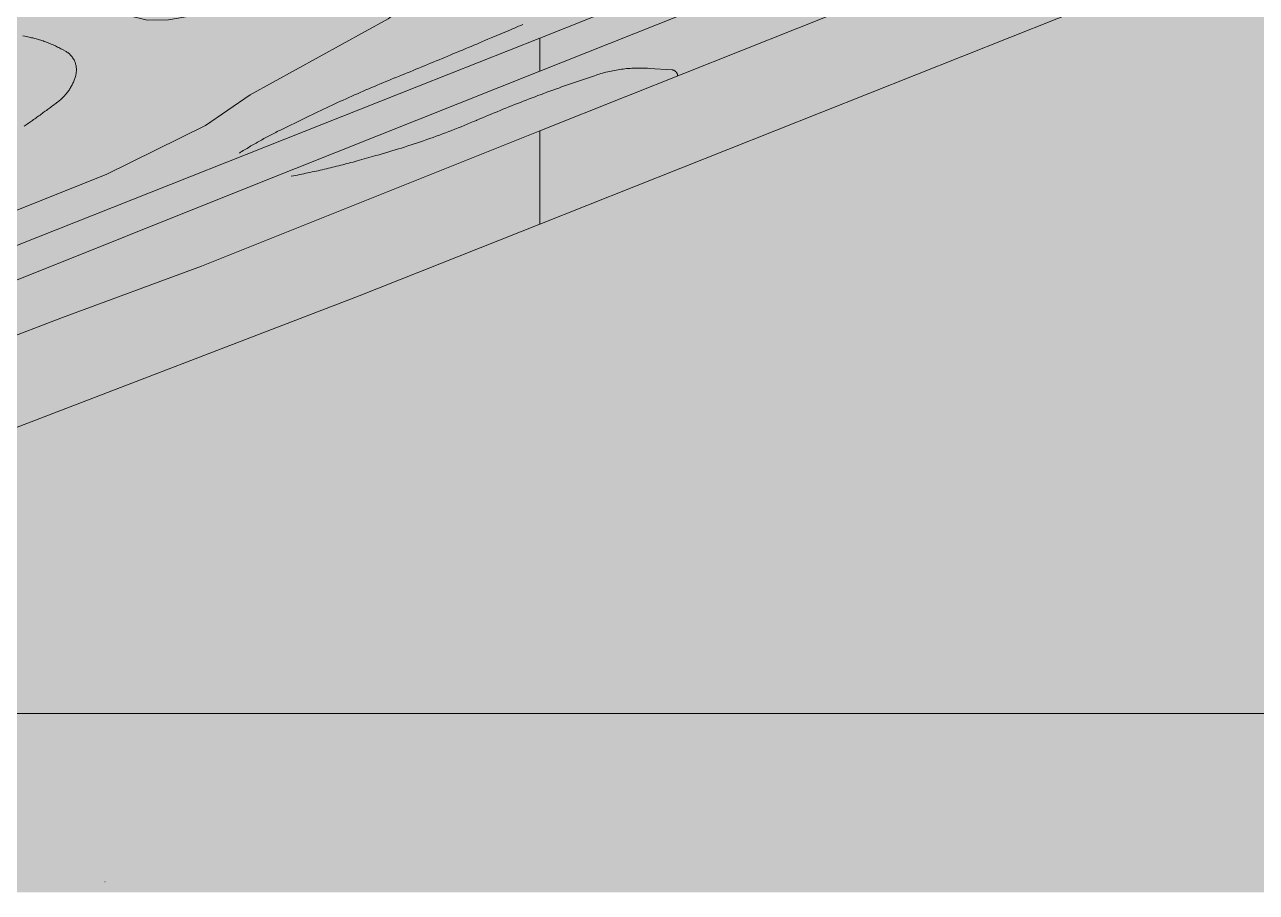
# Model space of a CAD drawing. Header units: metres. Extents: x 68582 to 69192, y 19191 to 19633.
# Drawn here: x 68792.6 to 68906.1, y 19191.4 to 19271.5 of the extents above; entities that cross this region are included whole.
import ezdxf

# ---------------------------------------------------------------- set-up
doc = ezdxf.new("R2010")
doc.units = ezdxf.units.M
doc.layers.get('0').update_dxf_attribs({"lineweight": 15})
doc.layers.add('Kasvillisuus', color=7, linetype='Continuous', lineweight=5)
doc.layers.add('None', color=7, linetype='Continuous', lineweight=5)

msp = doc.modelspace()

# ---------------------------------------------------------------- hatches: boundary and pattern name
at = {"true_color": 0xd1f0d1, "transparency": 33554687}
msp.add_hatch(color=254, dxfattribs=at).paths.add_polyline_path([(68588.12, 19191.44), (69192.3, 19191.44), (69192.3, 19628.23), (68588.12, 19628.23)], flags=0)

# ---------------------------------------------------------------- linework, layer by layer
at = {"layer": 'Kasvillisuus'}
msp.add_lwpolyline([(68640.23, 19207.93), (69167.58, 19207.93), (69167.58, 19603.63), (68640.23, 19603.63)], close=True, dxfattribs=at)
at = {"layer": 'None', "color": 7, "linetype": 'Continuous', "lineweight": 5, "transparency": 33554687}
for p, q in [((68792.79, 19270.35), (68792.43, 19270.41)), ((68792.9, 19270.33), (68792.79, 19270.35)), ((68793.01, 19270.3), (68792.9, 19270.33)), ((68793.12, 19270.28), (68793.01, 19270.3)), ((68793.23, 19270.25), (68793.12, 19270.28)), ((68793.34, 19270.23), (68793.23, 19270.25)), ((68793.44, 19270.2), (68793.34, 19270.23)), ((68793.55, 19270.17), (68793.44, 19270.2)), ((68793.66, 19270.14), (68793.55, 19270.17)), ((68793.77, 19270.11), (68793.66, 19270.14)), ((68793.88, 19270.08), (68793.77, 19270.11)), ((68793.98, 19270.05), (68793.88, 19270.08)), ((68840.1, 19270.22), (68828.91, 19265.77)), ((68840.1, 19267.16), (68840.1, 19270.22)), ((68794.09, 19270.02), (68793.98, 19270.05)), ((68794.19, 19269.98), (68794.09, 19270.02)), ((68794.3, 19269.95), (68794.19, 19269.98)), ((68794.41, 19269.91), (68794.3, 19269.95)), ((68794.51, 19269.87), (68794.41, 19269.91)), ((68794.62, 19269.84), (68794.51, 19269.87)), ((68794.72, 19269.8), (68794.62, 19269.84)), ((68794.82, 19269.76), (68794.72, 19269.8)), ((68794.93, 19269.71), (68794.82, 19269.76)), ((68795.03, 19269.67), (68794.93, 19269.71)), ((68795.13, 19269.63), (68795.03, 19269.67)), ((68795.24, 19269.58), (68795.13, 19269.63)), ((68795.34, 19269.54), (68795.24, 19269.58)), ((68795.44, 19269.49), (68795.34, 19269.54)), ((68795.54, 19269.44), (68795.44, 19269.49)), ((68795.64, 19269.39), (68795.54, 19269.44)), ((68795.74, 19269.34), (68795.64, 19269.39)), ((68795.84, 19269.29), (68795.74, 19269.34)), ((68795.94, 19269.24), (68795.84, 19269.29)), ((68796.04, 19269.19), (68795.94, 19269.24)), ((68796.14, 19269.13), (68796.04, 19269.19)), ((68796.36, 19269.01), (68796.14, 19269.13)), ((68796.43, 19268.97), (68796.36, 19269.01)), ((68796.5, 19268.92), (68796.43, 19268.97)), ((68796.57, 19268.88), (68796.5, 19268.92)), ((68796.63, 19268.83), (68796.57, 19268.88)), ((68796.7, 19268.78), (68796.63, 19268.83)), ((68796.76, 19268.72), (68796.7, 19268.78)), ((68796.81, 19268.66), (68796.76, 19268.72)), ((68796.87, 19268.6), (68796.81, 19268.66)), ((68796.92, 19268.54), (68796.87, 19268.6)), ((68796.97, 19268.48), (68796.92, 19268.54)), ((68797.02, 19268.41), (68796.97, 19268.48)), ((68797.07, 19268.34), (68797.02, 19268.41)), ((68797.11, 19268.27), (68797.07, 19268.34)), ((68797.15, 19268.2), (68797.11, 19268.27)), ((68797.19, 19268.13), (68797.15, 19268.2)), ((68797.22, 19268.05), (68797.19, 19268.13)), ((68797.25, 19267.98), (68797.22, 19268.05)), ((68797.28, 19267.9), (68797.25, 19267.98)), ((68797.3, 19267.82), (68797.28, 19267.9)), ((68797.32, 19267.74), (68797.3, 19267.82)), ((68797.25, 19266.59), (68797.28, 19266.68)), ((68797.28, 19266.68), (68797.31, 19266.77)), ((68797.31, 19266.77), (68797.32, 19266.85)), ((68797.34, 19267.66), (68797.32, 19267.74)), ((68797.32, 19266.85), (68797.34, 19266.93)), ((68797.35, 19267.58), (68797.34, 19267.66)), ((68797.34, 19266.93), (68797.35, 19267.01)), ((68797.36, 19267.5), (68797.35, 19267.58)), ((68797.35, 19267.01), (68797.36, 19267.09)), ((68797.37, 19267.42), (68797.36, 19267.5)), ((68797.36, 19267.09), (68797.37, 19267.17)), ((68797.37, 19267.34), (68797.37, 19267.42)), ((68797.37, 19267.26), (68797.37, 19267.34)), ((68797.37, 19267.17), (68797.37, 19267.26)), ((68813.78, 19256.68), (68840.1, 19267.16)), ((68828.91, 19265.77), (68778.65, 19245.85)), ((68796.74, 19265.5), (68796.79, 19265.58)), ((68796.79, 19265.58), (68796.84, 19265.66)), ((68796.84, 19265.66), (68796.88, 19265.74)), ((68796.88, 19265.74), (68796.93, 19265.82)), ((68796.93, 19265.82), (68796.97, 19265.9)), ((68796.97, 19265.9), (68797.01, 19265.99)), ((68797.01, 19265.99), (68797.05, 19266.07)), ((68797.05, 19266.07), (68797.09, 19266.16)), ((68797.09, 19266.16), (68797.13, 19266.24)), ((68797.13, 19266.24), (68797.16, 19266.33)), ((68797.16, 19266.33), (68797.19, 19266.42)), ((68797.19, 19266.42), (68797.22, 19266.5)), ((68797.22, 19266.5), (68797.25, 19266.59)), ((68795.67, 19264.35), (68795.74, 19264.41)), ((68795.74, 19264.41), (68795.81, 19264.46)), ((68795.81, 19264.46), (68795.89, 19264.52)), ((68795.89, 19264.52), (68795.96, 19264.59)), ((68795.96, 19264.59), (68796.02, 19264.65)), ((68796.02, 19264.65), (68796.09, 19264.71)), ((68796.09, 19264.71), (68796.16, 19264.78)), ((68796.16, 19264.78), (68796.22, 19264.84)), ((68796.22, 19264.84), (68796.29, 19264.91)), ((68796.29, 19264.91), (68796.35, 19264.98)), ((68796.35, 19264.98), (68796.41, 19265.05)), ((68796.41, 19265.05), (68796.47, 19265.12)), ((68796.47, 19265.12), (68796.52, 19265.2)), ((68796.52, 19265.2), (68796.58, 19265.27)), ((68796.58, 19265.27), (68796.64, 19265.35)), ((68796.64, 19265.35), (68796.69, 19265.42)), ((68796.69, 19265.42), (68796.74, 19265.5)), ((68794.11, 19263.19), (68794.21, 19263.26)), ((68794.21, 19263.26), (68794.31, 19263.34)), ((68794.31, 19263.34), (68794.41, 19263.41)), ((68794.41, 19263.41), (68794.5, 19263.48)), ((68794.5, 19263.48), (68794.6, 19263.55)), ((68794.6, 19263.55), (68794.7, 19263.62)), ((68794.7, 19263.62), (68794.79, 19263.69)), ((68794.79, 19263.69), (68794.89, 19263.76)), ((68794.89, 19263.76), (68794.99, 19263.83)), ((68794.99, 19263.83), (68795.08, 19263.91)), ((68795.08, 19263.91), (68795.18, 19263.98)), ((68795.18, 19263.98), (68795.28, 19264.05)), ((68795.28, 19264.05), (68795.37, 19264.12)), ((68795.37, 19264.12), (68795.67, 19264.35)), ((68792.54, 19262.08), (68792.64, 19262.15)), ((68792.64, 19262.15), (68792.74, 19262.22)), ((68792.74, 19262.22), (68792.84, 19262.29)), ((68792.84, 19262.29), (68792.94, 19262.36)), ((68792.94, 19262.36), (68793.04, 19262.43)), ((68793.04, 19262.43), (68793.14, 19262.5)), ((68793.14, 19262.5), (68793.23, 19262.57)), ((68793.23, 19262.57), (68793.33, 19262.63)), ((68793.33, 19262.63), (68793.43, 19262.7)), ((68793.43, 19262.7), (68793.53, 19262.77)), ((68793.53, 19262.77), (68793.63, 19262.84)), ((68793.63, 19262.84), (68793.72, 19262.91)), ((68793.72, 19262.91), (68793.82, 19262.98)), ((68793.82, 19262.98), (68793.92, 19263.05)), ((68793.92, 19263.05), (68794.02, 19263.12)), ((68794.02, 19263.12), (68794.11, 19263.19)), ((68840.1, 19261.65), (68808.9, 19249.17)), ((68840.1, 19253.07), (68840.1, 19261.65)), ((68782.75, 19244.25), (68813.78, 19256.68)), ((68823.43, 19246.45), (68840.1, 19253.07)), ((68808.9, 19249.17), (68796.1, 19244.44)), ((68779.93, 19229.74), (68823.43, 19246.45)), ((68796.1, 19244.44), (68777.48, 19237.36)), ((68800.01, 19192.41), (68800, 19192.41))]:
    msp.add_line(p, q, dxfattribs=at)
for points in [[(68892.02, 19290.91), (68840.1, 19270.22), (68840.1, 19267.16), (68865.93, 19277.45), (68897.84, 19289.86), (68923.6, 19297.09), (68962.1, 19305.28), (68962.1, 19308.52), (68940.41, 19304.37), (68910.55, 19296.73), (68896.9, 19292.7)], [(68848.1, 19264.85), (68840.1, 19261.65), (68840.1, 19253.07), (68896.43, 19275.45), (68910.94, 19280.45), (68939.14, 19287.88), (68962.1, 19291.87), (68962.1, 19300.23), (68935.11, 19295.09), (68908.61, 19288.11), (68884.9, 19279.52)]]:
    msp.add_lwpolyline(points, close=True, dxfattribs=at)
for points in [[(68791.8, 19272.9), (68795.9, 19273.19), (68798.4, 19273.23), (68803.88, 19271.87), (68805.87, 19271.91), (68814.56, 19273.41), (68820.54, 19275.5), (68823.35, 19276.51), (68825.14, 19276.84), (68826.7, 19276.45), (68828.11, 19275.38), (68828.33, 19274.29), (68827.83, 19273.25), (68826.1, 19271.98), (68813.4, 19264.98), (68809.26, 19262.16), (68800.1, 19257.64), (68792.94, 19254.78), (68780.33, 19249.7)], [(68838.51, 19271.46), (68838.33, 19271.39), (68838.14, 19271.31), (68837.94, 19271.22), (68837.76, 19271.14), (68837.57, 19271.06), (68837.38, 19270.98), (68837.16, 19270.9), (68835.61, 19270.24), (68835.3, 19270.11), (68835.08, 19270.01), (68834.82, 19269.9), (68834.54, 19269.78), (68834.28, 19269.67), (68834.01, 19269.56), (68833.75, 19269.45), (68833.48, 19269.34), (68833.21, 19269.23), (68832.95, 19269.11), (68832.68, 19269), (68832.41, 19268.89), (68832.14, 19268.78), (68831.88, 19268.67), (68831.61, 19268.55), (68831.34, 19268.44), (68831.08, 19268.33), (68830.81, 19268.22), (68830.55, 19268.11), (68830.27, 19268), (68830, 19267.89), (68829.74, 19267.78), (68829.47, 19267.67), (68829.2, 19267.56), (68828.94, 19267.45), (68828.67, 19267.34), (68828.41, 19267.23), (68828.13, 19267.12), (68827.86, 19267.01), (68827.6, 19266.9), (68827.33, 19266.79), (68827.06, 19266.68), (68826.76, 19266.56), (68826.7, 19266.54), (68826.42, 19266.43), (68826.16, 19266.32), (68825.9, 19266.21), (68825.63, 19266.1), (68825.37, 19265.99), (68825.11, 19265.88), (68824.84, 19265.76), (68824.58, 19265.65), (68824.32, 19265.54), (68824.06, 19265.43), (68823.8, 19265.31), (68823.54, 19265.2), (68823.27, 19265.09), (68823.01, 19264.97), (68822.75, 19264.85), (68822.49, 19264.74), (68822.23, 19264.62), (68821.97, 19264.5), (68821.71, 19264.39), (68821.45, 19264.27), (68821.19, 19264.15), (68820.94, 19264.03), (68820.68, 19263.91), (68820.42, 19263.79), (68820.16, 19263.67), (68819.9, 19263.54), (68819.64, 19263.42), (68819.39, 19263.3), (68819.13, 19263.17), (68818.87, 19263.05), (68818.62, 19262.93), (68818.37, 19262.8), (68816.26, 19261.77), (68816.13, 19261.71), (68816.01, 19261.65), (68815.88, 19261.59), (68815.76, 19261.52), (68815.64, 19261.46), (68815.51, 19261.4), (68815.39, 19261.34), (68815.27, 19261.27), (68815.15, 19261.21), (68815.02, 19261.14), (68814.9, 19261.08), (68814.78, 19261.01), (68814.66, 19260.95), (68814.54, 19260.88), (68814.42, 19260.81), (68814.3, 19260.75), (68814.18, 19260.68), (68814.06, 19260.61), (68813.94, 19260.54), (68813.82, 19260.47), (68813.7, 19260.41), (68813.58, 19260.34), (68813.46, 19260.27), (68813.34, 19260.2), (68813.22, 19260.12), (68813.1, 19260.05), (68812.98, 19259.98), (68812.87, 19259.91), (68812.75, 19259.84), (68812.63, 19259.77), (68812.51, 19259.69), (68812.4, 19259.62)], [(68817.18, 19257.48), (68817.37, 19257.52), (68817.56, 19257.55), (68817.76, 19257.59), (68817.95, 19257.63), (68818.14, 19257.67), (68818.33, 19257.71), (68818.52, 19257.75), (68818.71, 19257.79), (68818.9, 19257.83), (68819.09, 19257.87), (68819.28, 19257.91), (68819.47, 19257.95), (68819.66, 19257.99), (68819.85, 19258.04), (68820.04, 19258.08), (68820.23, 19258.12), (68820.42, 19258.17), (68820.61, 19258.21), (68820.8, 19258.26), (68820.98, 19258.31), (68821.17, 19258.35), (68821.36, 19258.4), (68821.55, 19258.45), (68821.74, 19258.49), (68821.93, 19258.54), (68822.12, 19258.59), (68822.3, 19258.64), (68822.49, 19258.69), (68822.68, 19258.74), (68822.87, 19258.79), (68823.06, 19258.84), (68823.24, 19258.9), (68824.98, 19259.38), (68825.28, 19259.46), (68825.57, 19259.55), (68825.87, 19259.63), (68826.16, 19259.72), (68826.46, 19259.81), (68826.75, 19259.9), (68827.05, 19259.99), (68827.34, 19260.08), (68827.63, 19260.17), (68827.92, 19260.27), (68828.22, 19260.36), (68828.51, 19260.46), (68828.8, 19260.55), (68829.09, 19260.65), (68829.38, 19260.75), (68829.67, 19260.85), (68829.96, 19260.96), (68830.25, 19261.06), (68830.54, 19261.16), (68830.83, 19261.27), (68831.11, 19261.38), (68831.4, 19261.48), (68831.69, 19261.59), (68831.97, 19261.7), (68832.26, 19261.82), (68832.55, 19261.93), (68832.83, 19262.04), (68833.12, 19262.16), (68833.4, 19262.27), (68833.68, 19262.39), (68833.97, 19262.51), (68834.25, 19262.63), (68834.27, 19262.64), (68834.56, 19262.76), (68834.82, 19262.87), (68835.08, 19262.99), (68835.35, 19263.1), (68835.62, 19263.21), (68835.88, 19263.32), (68836.15, 19263.43), (68836.42, 19263.54), (68836.69, 19263.65), (68836.96, 19263.76), (68837.23, 19263.87), (68837.49, 19263.97), (68837.76, 19264.08), (68838.03, 19264.19), (68838.3, 19264.29), (68838.57, 19264.4), (68838.84, 19264.5), (68839.11, 19264.6), (68839.38, 19264.71), (68839.65, 19264.81), (68839.92, 19264.91), (68840.2, 19265.01), (68840.47, 19265.11), (68840.74, 19265.22), (68841.01, 19265.31), (68841.28, 19265.41), (68841.55, 19265.51), (68841.83, 19265.61), (68842.1, 19265.71), (68842.37, 19265.8), (68842.65, 19265.9), (68842.92, 19265.99), (68843.2, 19266.09), (68845.12, 19266.75), (68845.27, 19266.8), (68845.42, 19266.85), (68845.57, 19266.9), (68845.73, 19266.94), (68845.88, 19266.99), (68846.04, 19267.03), (68846.19, 19267.07), (68846.35, 19267.11), (68846.51, 19267.14), (68846.66, 19267.18), (68846.82, 19267.21), (68846.98, 19267.24), (68847.14, 19267.27), (68847.3, 19267.29), (68847.45, 19267.32), (68847.61, 19267.34), (68847.77, 19267.36), (68847.93, 19267.38), (68848.09, 19267.4), (68848.25, 19267.41), (68848.41, 19267.42), (68848.57, 19267.43), (68848.73, 19267.44), (68848.89, 19267.45), (68849.06, 19267.45), (68849.22, 19267.45), (68849.38, 19267.45), (68849.54, 19267.45), (68849.7, 19267.45), (68849.86, 19267.44), (68850.02, 19267.43), (68850.18, 19267.42), (68852.29, 19267.28), (68852.32, 19267.28), (68852.34, 19267.28), (68852.36, 19267.27), (68852.39, 19267.27), (68852.41, 19267.26), (68852.44, 19267.25), (68852.46, 19267.24), (68852.48, 19267.23), (68852.5, 19267.22), (68852.52, 19267.21), (68852.54, 19267.2), (68852.57, 19267.18), (68852.58, 19267.17), (68852.6, 19267.15), (68852.62, 19267.14), (68852.64, 19267.12), (68852.66, 19267.1), (68852.67, 19267.08), (68852.69, 19267.06), (68852.7, 19267.04), (68852.71, 19267.02), (68852.72, 19267), (68852.73, 19266.97), (68852.74, 19266.95), (68852.75, 19266.93), (68852.76, 19266.91), (68852.77, 19266.88), (68852.77, 19266.86), (68852.77, 19266.83), (68852.78, 19266.81), (68852.78, 19266.78), (68852.78, 19266.76)]]:
    msp.add_lwpolyline(points, dxfattribs=at)

doc.saveas('drawing.dxf')
